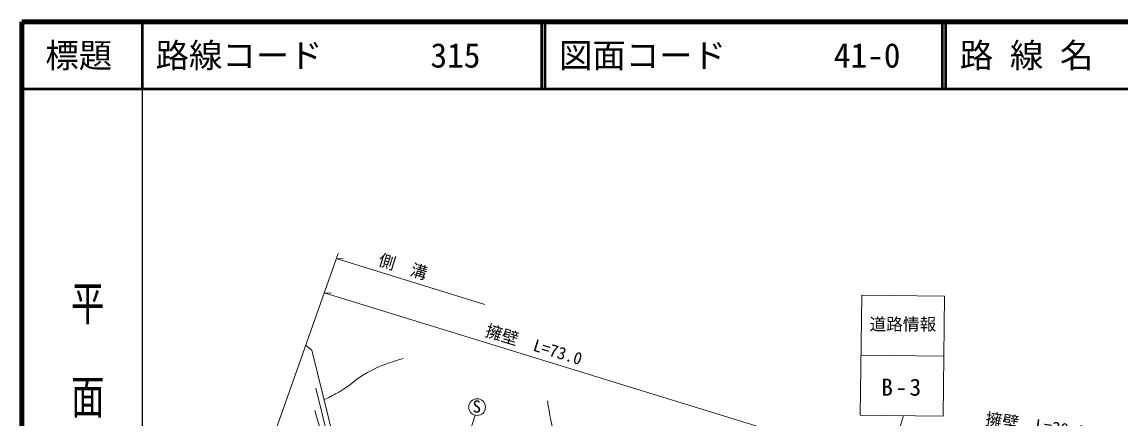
# Model space of a CAD drawing. Units: millimetres at full size, sheet at 1:1000; details may follow other scales. Extents: x 40000 to 680000, y 20000 to 380000.
# Drawn here: x 40000 to 204360, y 320700 to 380000 of the extents above; entities that cross this region are included whole.
import ezdxf
from ezdxf.enums import TextEntityAlignment as Align

# ---------------------------------------------------------------- set-up
doc = ezdxf.new("R2010")
doc.units = ezdxf.units.MM
doc.header["$LTSCALE"] = 1000
for name, color, linetype, lineweight in [('M-BGD', 7, 'Continuous', 13), ('M-BMK-SRVR', 3, 'Continuous', 13), ('M-STR-HTXT', 7, 'Continuous', 13), ('M-STR-STRC', 7, 'Continuous', 13), ('M-TTL', 2, 'Continuous', 140), ('M-TTL-BAND', 7, 'Continuous', 25), ('M-TTL-LINE', 7, 'Continuous', 50)]:
    doc.layers.add(name, color=color, linetype=linetype, lineweight=lineweight)
doc.layers.add('M-TTL-TXT', color=7, linetype='Continuous')
doc.styles.add('@ＭＳ ゴシック', font='')
doc.styles.add('ＭＳ ゴシック', font='')
doc.styles.get('@ＭＳ ゴシック').set_extended_font_data('@MS Gothic')
doc.styles.get('ＭＳ ゴシック').set_extended_font_data('MS Gothic')

msp = doc.modelspace()

# ---------------------------------------------------------------- linework, layer by layer
at = {"layer": 'M-BGD'}
for p, q in [((83381, 330846), (82464, 331593)), ((88581, 309927), (83381, 330846)), ((83972, 325179), (86394, 315569)), ((83840, 321809), (84788, 318544)), ((99469, 295258), (107847, 321116))]:
    msp.add_line(p, q, dxfattribs=at)
msp.add_circle((108131, 322333), 1250, dxfattribs=at)
for points, knots in [([(97075, 329619), (94584, 328841), (93710, 328593), (91743, 327526), (89987, 326573), (89256, 325628), (87517, 324643), (86637, 324144), (86322, 323965), (85223, 323438)], [0, 0, 0, 0, 1, 1, 1, 2, 2, 2, 3, 3, 3, 3]), ([(130962, 304580), (128067, 306249), (127101, 306716), (124919, 308490), (123597, 309564), (122664, 310021), (121681, 311412), (121019, 312349), (121054, 313088), (120693, 314177), (119545, 317644), (119436, 318982), (118639, 323300)], [0, 0, 0, 0, 1, 1, 1, 2, 2, 2, 3, 3, 3, 4, 4, 4, 4])]:
    msp.add_open_spline(points, degree=3, knots=knots, dxfattribs=at)
at = {"layer": 'M-BMK-SRVR'}
msp.add_line((71415, 300290), (87321, 345352), dxfattribs=at)
at = {"layer": 'M-STR-HTXT'}
for p, q in [((87047, 344577), (109296, 337718)), ((87047, 344577), (88081, 344538)), ((85238, 339452), (155662, 317742)), ((85238, 339452), (86272, 339413))]:
    msp.add_line(p, q, dxfattribs=at)
at = {"layer": 'M-STR-STRC'}
for p, q in [((165471, 321136), (165693, 339099)), ((165693, 339099), (178103, 338946)), ((178103, 338946), (177881, 320982)), ((165582, 330118), (177992, 329964)), ((171963, 321056), (159615, 280783)), ((177881, 320982), (165471, 321136))]:
    msp.add_line(p, q, dxfattribs=at)
at = {"layer": 'M-TTL'}
for p, q in [((40000, 380000), (40000, 20000)), ((680000, 380000), (40000, 380000))]:
    msp.add_line(p, q, dxfattribs=at)
at = {"layer": 'M-TTL-BAND'}
msp.add_line((58000, 370000), (58000, 20000), dxfattribs=at)
at = {"layer": 'M-TTL-LINE'}
for p, q in [((58000, 380000), (58000, 370000)), ((117750, 380000), (117750, 370000)), ((118250, 380000), (118250, 370000)), ((177750, 380000), (177750, 370000)), ((178250, 380000), (178250, 370000)), ((40000, 370000), (680000, 370000))]:
    msp.add_line(p, q, dxfattribs=at)

# ---------------------------------------------------------------- texts
at = {"layer": 'M-BGD', "style": 'ＭＳ ゴシック'}
msp.add_text('S', height=1833, dxfattribs=at).set_placement((107453, 320960), align=Align.BOTTOM_LEFT)
at = {"layer": 'M-STR-HTXT', "style": 'ＭＳ ゴシック'}
for s, rotation, p in [('側\u3000溝', 342.867, (93025, 343074)), ('擁壁\u3000L=73.0', 342.867, (109038, 332501)), ('擁壁\u3000L=30.0', 352.359, (184064, 319176))]:
    msp.add_text(s, height=1833, rotation=rotation, dxfattribs=at).set_placement(p, align=Align.BOTTOM_LEFT)
at = {"layer": 'M-STR-STRC', "style": 'ＭＳ ゴシック'}
msp.add_text('道路情報', height=1833, dxfattribs=at).set_placement((166852, 333289), align=Align.BOTTOM_LEFT)
at = {"layer": 'M-STR-STRC', "insert": (168616, 323995), "char_height": 2566, "attachment_point": 7, "style": 'ＭＳ ゴシック'}
msp.add_mtext('\\T1.21;B-3', dxfattribs=at)
at = {"layer": 'M-TTL-BAND', "style": '@ＭＳ ゴシック', "width": 1.4}
msp.add_text('平  面  図', height=3666, rotation=270, dxfattribs=at).set_placement((49777, 306475), align=Align.MIDDLE_RIGHT)
at = {"layer": 'M-TTL-TXT', "style": 'ＭＳ ゴシック'}
msp.add_text('標題', height=3666, dxfattribs=at).set_placement((48500, 375000), align=Align.MIDDLE_CENTER)
for s, p in [('路線コード', (60000, 375000)), ('315', (101142, 375000)), ('図面コード', (120380, 375000)), ('41-0', (161521, 375000)), ('路 線 名', (180380, 375000))]:
    msp.add_text(s, height=3666, dxfattribs=at).set_placement(p, align=Align.MIDDLE_LEFT)

doc.saveas('drawing.dxf')
